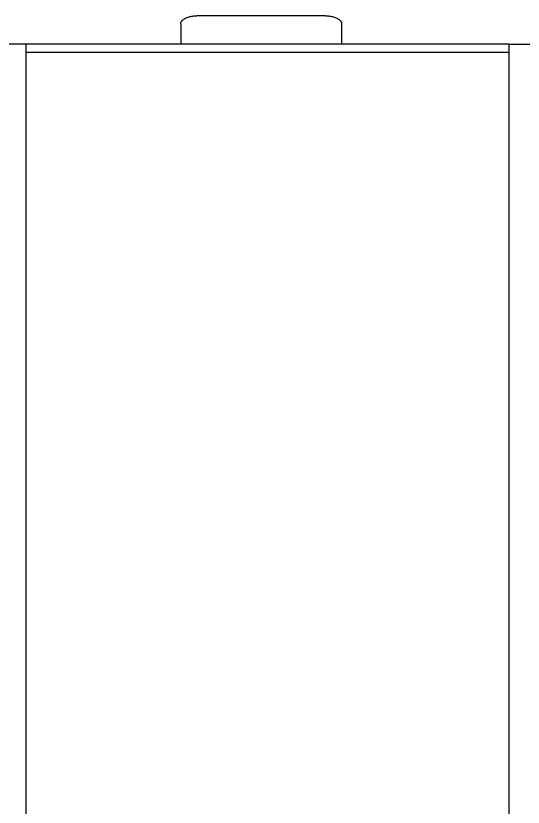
# Model space of a CAD drawing. Header units: millimetres. Extents: x 3429 to 24139, y -631 to 9878.
# Drawn here: x 9257.3 to 9320.4, y 3658.8 to 3757.2 of the extents above; entities that cross this region are included whole.
import ezdxf

# ---------------------------------------------------------------- set-up
doc = ezdxf.new("R2010")
doc.units = ezdxf.units.MM
doc.layers.add('multid_gorunus_3', color=23, linetype='Continuous', lineweight=13)
doc.layers.add('multid_gorunus_4', color=15, linetype='Continuous', lineweight=9)

# ---------------------------------------------------------------- blocks, each defined once
blk = doc.blocks.new('grup-2')
at = {"layer": 'multid_gorunus_3', "lineweight": -3}
for points, weights in [([(2003.205, 6219.664), (2003.205, 6220.664), (2005.205, 6220.664)], [1, 0.707106781187, 1]), ([(2021.205, 6220.664), (2023.205, 6220.664), (2023.205, 6219.664)], [1, 0.707106781186, 1])]:
    blk.add_rational_spline(points, weights, degree=2, dxfattribs=at)
for points in [[(2021.205, 6220.664), (2013.205, 6220.664), (2005.205, 6220.664)], [(2003.205, 6219.664), (2003.205, 6218.404), (2003.205, 6217.144)], [(2023.205, 6219.664), (2023.205, 6218.404), (2023.205, 6217.144)], [(2043.982, 6217.144), (2013.955, 6217.144), (1983.928, 6217.144)], [(1983.928, 6216.136), (2013.955, 6216.136), (2043.982, 6216.136)]]:
    blk.add_open_spline(points, degree=2, dxfattribs=at)
for points, knots in [([(1983.928, 6217.144), (1983.511, 6217.144), (1982.886, 6217.144), (1982.053, 6217.144), (1981.428, 6217.144), (1980.803, 6217.144), (1979.969, 6217.144), (1979.344, 6217.144), (1978.928, 6217.144)], [0, 0, 0, 0, 0.75, 1.125, 1.5, 1.875, 2.25, 3, 3, 3, 3]), ([(1983.928, 6217.144), (1983.928, 6216.155), (1983.928, 6213.761), (1983.928, 6208.959), (1983.928, 6202.868), (1983.928, 6195.487), (1983.928, 6186.836), (1983.928, 6176.969), (1983.928, 6165.969), (1983.928, 6153.941), (1983.928, 6141.024), (1983.928, 6127.365), (1983.928, 6113.136), (1983.928, 6098.504), (1983.928, 6083.653), (1983.928, 6068.742), (1983.928, 6053.94), (1983.928, 6039.26), (1983.928, 6024.58), (1983.928, 6005.778), (1983.928, 5990.869), (1983.928, 5976.016), (1983.928, 5961.387), (1983.928, 5947.155), (1983.928, 5933.498), (1983.928, 5920.578), (1983.928, 5947.227), (1983.928, 5936.226), (1983.928, 5926.36), (1983.928, 5917.707), (1983.928, 5910.327), (1983.928, 5904.236), (1983.928, 5899.433), (1983.928, 5897.04), (1983.928, 5896.051)], [200, 200, 200, 200, 215.285175, 230.934783, 246.910875, 263.16962, 279.661789, 296.333468, 313.127007, 329.982146, 346.837285, 363.630824, 380.302503, 396.794672, 413.053417, 429.029509, 444.679117, 459.964292, 475.249467, 490.899075, 506.875167, 523.133912, 539.62608, 556.29776, 573.091299, 589.946438, 606.801576, 623.595115, 640.266795, 656.758963, 673.017709, 688.9938, 704.643409, 719.928583, 719.928583, 719.928583, 719.928583]), ([(2043.982, 6217.144), (2044.398, 6217.144), (2045.023, 6217.144), (2045.857, 6217.144), (2046.482, 6217.144), (2047.107, 6217.144), (2047.94, 6217.144), (2048.565, 6217.144), (2048.982, 6217.144)], [0, 0, 0, 0, 0.75, 1.125, 1.5, 1.875, 2.25, 3, 3, 3, 3]), ([(2043.982, 6217.144), (2043.982, 6216.155), (2043.982, 6213.761), (2043.982, 6208.959), (2043.982, 6202.868), (2043.982, 6195.487), (2043.982, 6186.836), (2043.982, 6176.969), (2043.982, 6165.969), (2043.982, 6153.941), (2043.982, 6141.024), (2043.982, 6127.365), (2043.982, 6113.136), (2043.982, 6098.504), (2043.982, 6083.653), (2043.982, 6068.742), (2043.982, 6053.94), (2043.982, 6039.26), (2043.982, 6024.58), (2043.982, 6005.778), (2043.982, 5990.869), (2043.982, 5976.016), (2043.982, 5961.387), (2043.982, 5947.155), (2043.982, 5933.498), (2043.982, 5920.578), (2043.982, 5947.227), (2043.982, 5936.226), (2043.982, 5926.36), (2043.982, 5917.707), (2043.982, 5910.327), (2043.982, 5904.236), (2043.982, 5899.433), (2043.982, 5897.04), (2043.982, 5896.051)], [200, 200, 200, 200, 215.285175, 230.934783, 246.910875, 263.16962, 279.661789, 296.333468, 313.127007, 329.982146, 346.837285, 363.630824, 380.302503, 396.794672, 413.053417, 429.029509, 444.679117, 459.964292, 475.249467, 490.899075, 506.875167, 523.133912, 539.62608, 556.29776, 573.091299, 589.946438, 606.801576, 623.595115, 640.266795, 656.758963, 673.017709, 688.9938, 704.643409, 719.928583, 719.928583, 719.928583, 719.928583])]:
    blk.add_open_spline(points, degree=3, knots=knots, dxfattribs=at)
at = {"layer": 'multid_gorunus_4', "lineweight": -3}
blk.add_open_spline([(1983.927, 6142.796), (1983.928, 6142.796), (1983.928, 6142.796)], degree=2, dxfattribs=at)

msp = doc.modelspace()

# ---------------------------------------------------------------- block references
msp.add_blockref('grup-2', (7274.642, -2463.465))

doc.saveas('drawing.dxf')
